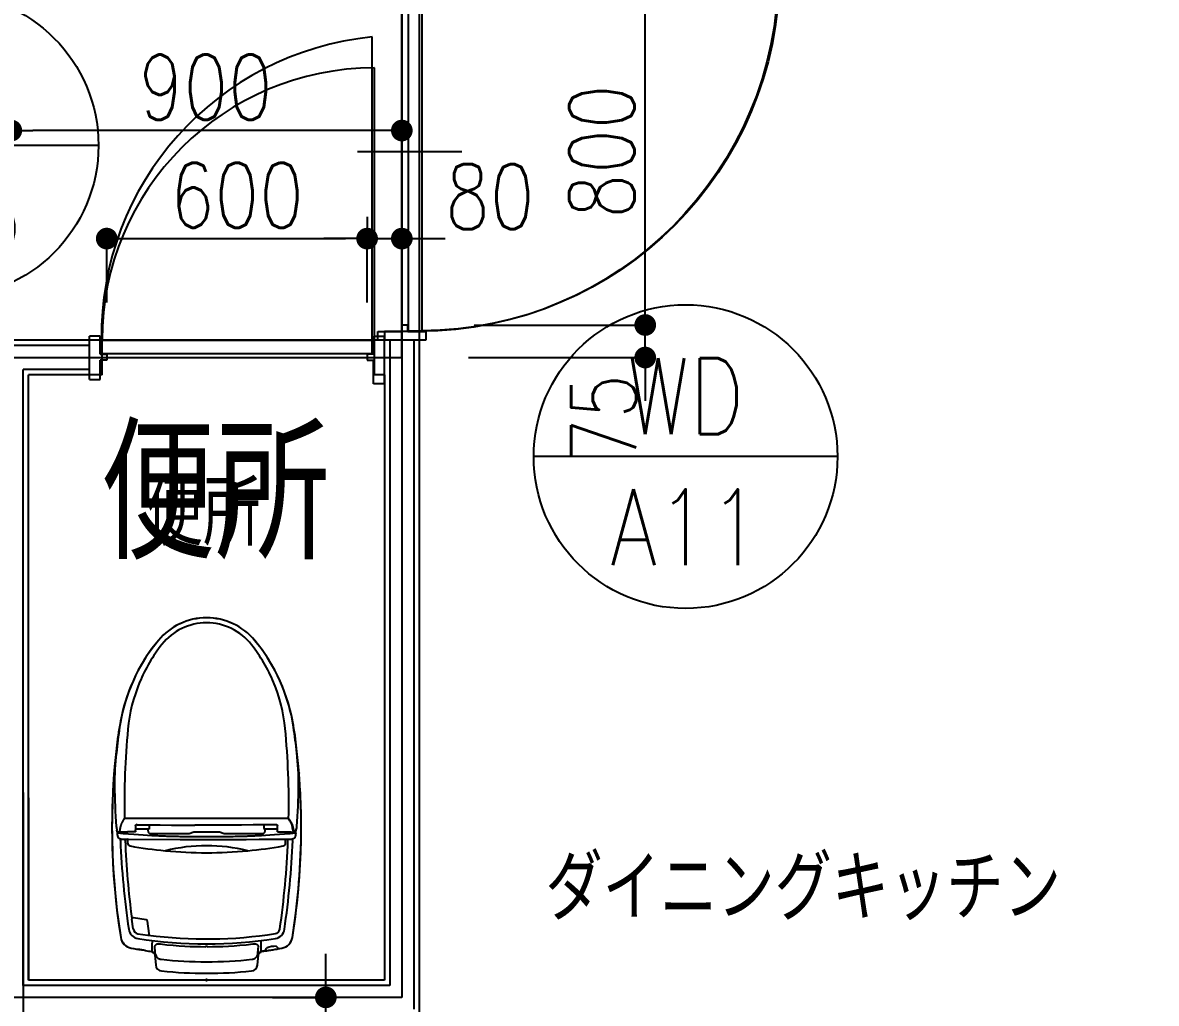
# Model space of a CAD drawing. Header units: millimetres. Extents: x 15495 to 166182, y -39946 to 18307.
# Drawn here: x 110866 to 113478, y -26325 to -24064 of the extents above; entities that cross this region are included whole.
import ezdxf
from ezdxf.enums import TextEntityAlignment as Align

# ---------------------------------------------------------------- set-up
doc = ezdxf.new("R2010")
doc.units = ezdxf.units.MM
doc.header["$LTSCALE"] = 1000
doc.linetypes.add('CENTER', pattern=[2, 1.25, -0.25, 0.25, -0.25])
doc.layers.get('0').update_dxf_attribs({"linetype": 'CONTINUOUS'})
for name, color, linetype in [('DT_ID', 13, 'CONTINUOUS'), ('E_TEXT', 3, 'CONTINUOUS'), ('F_FITT1-100', 5, 'CONTINUOUS'), ('F_FITT1-50', 5, 'CONTINUOUS'), ('TF-A_SANI_KYOUTSU', 60, 'CONTINUOUS'), ('TF-DT_ID-100', 13, 'CONTINUOUS'), ('TF-E_DIM-50', 3, 'CONTINUOUS'), ('TF-E_TEXT-100', 3, 'CONTINUOUS'), ('TF-E_TEXT-50', 3, 'CONTINUOUS'), ('TF-F_FINI1-100', 190, 'CONTINUOUS'), ('TF-F_FINI1-50', 190, 'CONTINUOUS'), ('TF-F_FITT1-100', 5, 'CONTINUOUS'), ('TF-F_FITT1-50', 5, 'CONTINUOUS'), ('TF-H-AREA-50', 1, 'CENTER'), ('TF-U_LGS-50', 120, 'CONTINUOUS'), ('TOILET_A_SANI-100', 60, 'CONTINUOUS'), ('TOILET_A_SANI-50', 60, 'CONTINUOUS'), ('TOILET_DT_ID', 13, 'CONTINUOUS')]:
    doc.layers.add(name, color=color, linetype=linetype)
doc.styles.add('DIM', font='romans.shx', dxfattribs={"width": 0.8, "bigfont": 'bigfont.shx'})
doc.styles.add('ROOM', font='romans.shx', dxfattribs={"width": 0.8, "bigfont": 'bigfont.shx'})
doc.styles.get("Standard").update_dxf_attribs({"font": 'txt.shx', "bigfont": 'bigfont.shx'})
doc.styles.add('TOILET_STANDARD', font='TXT', dxfattribs={"bigfont": 'BIGFONT'})
doc.dimstyles.new('DIM50_3_3', dxfattribs={"dimscale": 50, "dimtxt": 3, "dimasz": 1, "dimexe": 0, "dimexo": 1, "dimgap": 0.5, "dimtad": 1, "dimdec": 1, "dimdsep": 46, "dimlunit": 6, "dimtxsty": 'DIM', "dimblk1": 'DOT', "dimblk2": 'DOT', "dimsah": 1, "dimcen": 1, "dimclrd": 256, "dimclre": 256, "dimclrt": 256, "dimadec": 0, "dimazin": 0, "dimtfac": 1, "dimtdec": 1, "dimtix": 1, "dimtmove": 2, "dimatfit": 3, "dimldrblk": 'DOT', "dimfxl": 1, "dimtvp": 0.833333, "dimtolj": 1, "dimarcsym": 0})

# ---------------------------------------------------------------- blocks, each defined once
blk = doc.blocks.new('TOILET_TOILET-CES9911B')
at = {"layer": 'TOILET_A_SANI-100', "linetype": 'Continuous'}
for p, q in [((59.14838, 119.469193), (34.39962, 117.164106)), ((34.39962, -117.124864), (59.14838, -119.429952))]:
    blk.add_line(p, q, dxfattribs=at)
blk.add_circle((0, 0), 2, dxfattribs=at)
for centre, radius, start, end in [((352.182804, -1387.159899), 1605.17952, 82.989024, 99.101951), ((103.002481, 168.185621), 30, 99.101951, 169.470038), ((465.353856, -466.913098), 678, 77.66192, 82.989024), ((523.624314, -200.511439), 405.3, 50.199367, 77.66192), ((1007.704424, 0.019621), 950.19857, 169.470038, 172.384579), ((35.790692, 102.228748), 15, 95.32115, 174.080186), ((58.452844, 126.936872), 7.5, 275.32115, 352.384579), ((690.605874, -0.047049), 144.4, 0.026454, 50.186313), ((1021.513994, 0.019621), 1006.00814, 174.080186, 180), ((1021.513994, 0.019621), 1006.00814, 180, 185.919814), ((690.605874, 0.086291), 144.4, 309.813687, 359.973546), ((35.790692, -102.189506), 15, 185.919814, 264.67885), ((58.452844, -126.897631), 7.5, 7.615421, 84.67885), ((1007.704424, 0.019621), 950.19857, 187.615421, 190.529962), ((523.624314, 200.550681), 405.3, 282.33808, 309.800633), ((103.002481, -168.146379), 30, 190.529962, 260.898049), ((352.182804, 1387.199141), 1605.17952, 260.898049, 277.010976), ((465.353856, 466.95234), 678, 277.010976, 282.33808)]:
    blk.add_arc(centre, radius, start, end, dxfattribs=at)
at = {"layer": 'TOILET_A_SANI-100'}
blk.add_point((0, 0), dxfattribs=at)
at = {"layer": 'TOILET_A_SANI-50', "linetype": 'Continuous'}
for p, q in [((477.160955, 213.103913), (477.178625, 213.152693)), ((477.178625, 213.152693), (477.686405, 213.058113)), ((323.655065, 181.977123), (323.687205, 187.392503)), ((339.063445, 205.508743), (342.895705, 205.834793)), ((341.014615, 203.599703), (340.999995, 203.386743)), ((341.032795, 182.927443), (340.999995, 203.386743)), ((341.000395, 201.869823), (341.000395, 201.869313)), ((341.036065, 182.846713), (341.032795, 182.926693)), ((342.465845, 205.611493), (341.779045, 205.082623)), ((344.258345, 206.405753), (345.522455, 206.693473)), ((371.999995, -189.154897), (371.999995, 189.109143)), ((73.501838, 173.625607), (70.821569, 158.52937)), ((106.802565, 158.081033), (103.478855, 135.454093)), ((117.866675, 169.066803), (140.344795, 172.205623)), ((138.505875, 138.924833), (143.714855, 168.717773)), ((323.453485, 181.977123), (316.042065, 181.977123)), ((324.453475, 180.974793), (324.173695, 60.676513)), ((341.055875, 182.718733), (341.036065, 182.846713)), ((344.022255, 163.477123), (346.272835, 163.477123)), ((354.908545, 163.477123), (346.287175, 163.477123)), ((347.988845, 132.477123), (347.988845, 163.477123)), ((356.336565, 163.477123), (354.912205, 163.477123)), ((356.855175, 163.396613), (357.244765, 163.220513)), ((357.244765, 163.220513), (357.586595, 162.955353)), ((358.162345, 161.794143), (358.180785, 161.486383)), ((106.897795, 132.052153), (136.001495, 136.475573)), ((347.988845, 135.013963), (343.845905, 134.966953)), ((357.705655, 132.477123), (347.988845, 132.477123)), ((57.513325, 119.274953), (34.387375, 117.121013)), ((91.204995, 125.726843), (79.542875, 125.772413)), ((83.830005, 125.755663), (83.836605, 125.755833)), ((333.062475, 117.246333), (333.048995, 117.017883)), ((337.540815, 128.652973), (337.551485, 117.246333)), ((337.546355, 82.491153), (337.520605, 57.463093)), ((337.814785, 40.404313), (341.364555, 29.635913)), ((341.466055, 29.003453), (341.466055, -29.049207)), ((324.116925, -0.022877), (324.131245, -30.372047)), ((324.131245, -30.372047), (324.173695, -60.722267)), ((337.510285, -42.347437), (337.510285, -42.527557)), ((341.364555, -29.681667), (337.814785, -40.450067)), ((331.111155, -57.508847), (331.186935, -61.597697)), ((337.520605, -57.508847), (337.546355, -82.536907)), ((331.681795, -82.536907), (331.758145, -85.234627)), ((337.551445, -97.518197), (337.551445, -112.751327)), ((34.387375, -117.166767), (57.513325, -119.320707)), ((65.781995, -126.048727), (65.745095, -125.765767)), ((333.048995, -117.063637), (333.062475, -117.292087)), ((337.551485, -117.292087), (337.540815, -128.698727)), ((337.551445, -112.751327), (337.551485, -117.292087)), ((324.469385, -151.660047), (324.623685, -181.815767)), ((343.845905, -135.012707), (347.988845, -135.059717)), ((347.988845, -163.522877), (347.988845, -133.522877)), ((348.988845, -132.522877), (357.705655, -132.522877)), ((316.042065, -182.022877), (324.586675, -182.022877)), ((324.479415, -182.169487), (323.660765, -182.994737)), ((341.017045, -176.522877), (341.432565, -176.522877)), ((341.017045, -195.022877), (341.017045, -176.522877)), ((341.432565, -163.522877), (354.851195, -163.522877)), ((341.432565, -163.522877), (341.432565, -176.522877)), ((354.855265, -163.522877), (356.333255, -163.522877)), ((356.739575, -163.474447), (356.333385, -163.522857)), ((358.141355, -161.965907), (358.009105, -162.387127)), ((358.180785, -161.532147), (358.141355, -161.965907)), ((358.166415, -161.314457), (358.180785, -161.532147)), ((323.687205, -187.438257), (323.660765, -182.994737)), ((339.063445, -205.554497), (342.894255, -205.879727)), ((340.999995, -195.022877), (340.999995, -203.400367)), ((341.000395, -201.915807), (341.000395, -201.914897)), ((342.524235, -204.879597), (342.527815, -203.392247)), ((344.269655, -206.455237), (345.522455, -206.739227)), ((477.178625, -213.198447), (477.160955, -213.149667))]:
    blk.add_line(p, q, dxfattribs=at)
for points in [[(477.686405, 213.058113), (478.147005, 212.873033), (478.568455, 212.590903), (478.926645, 212.231383)], [(478.926645, 212.231383), (479.202175, 211.805003), (479.380615, 211.353653)], [(321.760785, 198.470893), (322.396795, 198.375843), (322.989165, 198.124483), (323.498635, 197.733473), (323.891445, 197.228713), (324.141575, 196.643673), (324.232445, 196.017093)], [(321.771675, 187.604193), (322.269525, 187.585663), (322.719365, 187.558513), (323.101115, 187.523963), (323.397765, 187.483543), (323.596075, 187.439063), (323.687205, 187.392503)], [(323.687205, 187.392503), (323.699815, 188.590643), (323.722985, 189.748723), (323.756945, 190.876753), (323.801065, 191.944673), (323.855245, 192.932493), (323.918135, 193.819933), (323.988875, 194.583333), (324.065815, 195.212863), (324.146765, 195.688563), (324.232445, 196.017093)], [(324.232445, 196.017093), (324.594155, 197.039463), (324.956915, 198.040083), (325.320735, 199.019083), (325.685595, 199.976043), (326.051495, 200.910493), (326.418435, 201.822593)], [(326.418795, 201.822583), (326.709845, 202.270323), (327.237565, 202.708593), (327.996665, 203.133643), (328.980675, 203.542933), (330.183575, 203.933963), (331.593985, 204.303323), (333.199055, 204.647793), (334.987615, 204.965083), (336.947705, 205.252943), (339.063655, 205.508763)], [(339.063445, 205.508743), (338.006505, 192.309523), (337.041035, 179.777723), (336.168365, 167.932463), (335.384525, 156.716353), (334.688265, 146.099343), (334.072785, 136.018493), (333.529945, 126.391703), (333.062475, 117.246333)], [(341.000395, 201.869313), (341.125395, 201.467573), (341.499165, 201.059573), (342.118645, 200.649203), (342.976635, 200.240563), (344.064045, 199.837573), (345.365915, 199.444923), (346.863985, 199.067333), (348.541775, 198.708003), (350.380535, 198.370213), (352.360005, 198.057613)], [(341.779045, 205.082623), (341.270855, 204.415763), (341.014615, 203.599703)], [(344.258345, 206.405753), (343.280225, 206.034543), (342.465845, 205.611493)], [(352.359755, 198.057643), (352.829045, 197.982533), (353.324455, 197.890083), (353.845845, 197.779243), (354.393885, 197.648843), (354.968975, 197.497803), (355.571355, 197.325093), (356.201215, 197.129763), (356.858675, 196.910933), (357.543325, 196.667923), (358.256675, 196.399463), (358.999145, 196.104573), (359.773205, 195.781463), (360.580705, 195.428433), (361.423455, 195.043733), (362.303265, 194.625493), (363.221205, 194.172143), (364.178275, 193.682113), (365.175275, 193.153893)], [(365.175275, 193.153893), (366.212525, 192.586263), (367.291165, 191.977493), (368.411385, 191.326413), (369.573305, 190.631823), (370.778225, 189.892113), (372.022515, 189.109583)], [(71.196485, 157.466943), (71.208965, 157.367063), (71.204635, 157.168623), (71.182985, 156.880133), (71.145485, 156.511023), (71.092765, 156.072673), (71.026785, 155.577883), (70.949995, 155.040173), (70.861575, 154.478353)], [(341.432565, 169.477123), (341.432565, 182.124313), (341.228085, 182.354383), (341.150765, 182.470013), (341.093825, 182.592313), (341.055875, 182.718733)], [(344.022255, 163.477123), (343.574115, 163.494753), (343.130415, 163.552673), (342.691905, 163.650103), (342.256355, 163.811653), (341.821555, 164.082613), (341.475315, 164.383173), (341.475315, 169.477123)], [(356.336565, 163.477103), (356.437885, 163.473933), (356.855175, 163.396613)], [(358.074025, 160.069723), (357.719125, 133.703223), (357.428055, 107.207573), (357.200595, 80.580083), (357.037405, 53.828883), (356.939155, 26.962133)], [(357.586595, 162.955353), (357.861155, 162.617583), (358.056165, 162.224163), (358.162345, 161.794143)], [(358.074025, 160.069723), (358.083485, 160.331723), (358.097805, 160.581943), (358.117775, 160.819593), (358.141085, 161.046983), (358.165895, 161.270083)], [(358.180785, 161.486383), (358.174445, 161.350033), (358.166415, 161.268673)], [(67.878345, 140.977123), (67.367495, 137.481503), (66.869495, 133.984143), (66.384345, 130.485063), (65.912025, 126.984213), (65.746135, 125.719613)], [(68.862555, 142.487303), (68.674765, 142.236023), (68.496475, 141.984563), (68.327675, 141.732943), (68.168375, 141.481153), (68.018605, 141.229213), (67.878345, 140.977123)], [(69.461135, 145.475893), (69.372985, 144.920073), (69.285415, 144.384283), (69.196965, 143.886923), (69.112035, 143.444803), (69.033775, 143.072733), (68.964445, 142.783283), (68.907795, 142.586043), (68.862555, 142.487303)], [(70.861575, 154.478353), (70.503595, 152.228813), (70.150855, 149.978553), (69.803375, 147.727573), (69.461135, 145.475893)], [(343.845905, 134.966953), (342.877495, 134.875253), (341.981265, 134.671993), (341.155165, 134.350003), (340.405325, 133.930813), (339.736485, 133.430563), (339.150805, 132.858203), (338.650345, 132.222243), (338.240125, 131.540073), (337.927375, 130.826793), (337.707605, 130.097703), (337.578495, 129.375633), (337.540815, 128.652973)], [(60.699935, 118.126523), (58.784785, 117.799333), (56.907625, 117.196183), (55.133075, 116.330113), (53.490695, 115.216993), (52.008115, 113.877533), (50.715215, 112.337243), (49.636325, 110.625223), (48.790055, 108.773383), (48.188665, 106.814913), (47.859255, 104.795423)], [(64.023255, 124.677923), (63.885845, 124.247373), (63.712555, 123.801773), (63.500015, 123.345983), (63.242585, 122.880623), (62.932895, 122.406443), (62.570025, 121.934953), (62.151005, 121.473493), (61.682205, 121.037353), (61.169365, 120.636733), (60.627415, 120.284233), (60.074365, 119.988063), (59.521995, 119.748213), (58.988735, 119.564463), (58.474395, 119.428333), (57.981245, 119.333643), (57.513325, 119.274953)], [(60.699935, 118.126513), (64.375855, 118.396983), (68.166705, 118.679123), (72.062815, 118.972263), (76.054875, 119.275743)], [(65.408115, 125.763953), (65.178725, 125.737503), (64.953455, 125.674993), (64.737385, 125.576593), (64.538455, 125.444563), (64.363145, 125.282413), (64.216575, 125.096073), (64.103015, 124.892933), (64.023265, 124.677913)], [(79.542875, 125.772413), (75.623815, 125.783753), (72.125705, 125.789433), (69.174795, 125.788783), (66.896445, 125.780903), (65.408085, 125.764833)], [(76.054865, 119.275843), (77.146355, 119.256333), (78.160185, 119.097863), (79.090675, 118.804193), (79.936605, 118.380003), (80.695425, 117.829403), (81.363825, 117.159803), (81.938115, 116.381023), (82.418265, 115.502973), (82.803315, 114.540603), (83.095895, 113.504903), (83.298415, 112.414563), (83.415875, 111.274003), (83.452535, 110.092823), (83.410735, 108.871113), (83.290515, 107.599353), (83.094095, 106.307113)], [(83.094075, 106.307123), (81.444165, 91.338003), (80.099645, 76.982863), (79.031045, 63.266223), (78.205035, 50.141053), (77.593625, 37.578053), (77.171785, 25.541423), (76.917035, 13.977153), (76.811425, 2.906613)], [(332.821445, 112.705573), (332.706945, 110.050053), (332.594765, 107.441673), (332.484195, 104.880853), (332.377315, 102.366293), (332.276205, 99.896673), (332.180185, 97.472443)], [(333.048995, 117.017883), (333.007795, 116.296583), (332.967985, 115.578103), (332.929685, 114.864183), (332.892645, 114.149713), (332.856555, 113.429593), (332.821445, 112.705573)], [(337.551485, 117.246333), (337.551305, 94.973073), (337.550875, 92.474563), (337.550175, 89.977163), (337.549185, 87.480803), (337.547905, 84.985383), (337.546355, 82.491153)], [(331.681795, 82.491153), (331.564835, 78.112783), (331.456925, 73.830503), (331.358155, 69.645693), (331.268255, 65.554233), (331.186935, 61.551973), (331.114305, 57.640303)], [(332.180185, 97.472443), (332.086085, 95.040453), (331.996995, 92.596023), (331.912765, 90.139473), (331.833195, 87.670523), (331.758145, 85.188873), (331.681795, 82.491153)], [(324.173695, 60.676513), (324.131245, 30.326283), (324.116925, -0.022877)], [(331.114305, 57.640303), (331.065955, 54.968263), (331.021845, 52.472473), (330.978855, 49.976003), (330.936925, 47.478733), (330.896025, 44.980583), (330.856175, 42.481803)], [(337.520605, 57.463093), (337.517455, 54.968883), (337.514875, 52.473463), (337.512865, 49.977103), (337.511435, 47.479703), (337.510565, 44.981183), (337.510285, 42.301683)], [(330.856175, 42.481803), (330.710545, 31.989953), (330.606505, 21.408553), (330.544025, 10.715223), (330.523165, -0.022877), (330.544025, -10.760977), (330.606505, -21.454307), (330.710545, -32.035707), (330.856175, -42.527557)], [(337.510285, 42.301683), (337.526035, 41.841083), (337.582035, 41.371313), (337.678285, 40.892393), (337.814785, 40.404313)], [(341.364555, 29.635913), (341.395525, 29.532673), (341.420865, 29.428503), (341.440595, 29.323323), (341.454705, 29.217333), (341.463195, 29.110733), (341.466055, 29.003453)], [(358.074025, -160.115477), (357.719125, -133.748977), (357.428055, -107.253327), (357.200595, -80.625837), (357.037405, -53.874637), (356.889105, -13.321237), (356.939155, 26.962133)], [(76.811425, 2.906613), (76.993635, 2.673023), (77.159665, 2.428763), (77.308495, 2.175623), (77.441975, 1.910553), (77.560275, 1.631123), (77.662705, 1.335143)], [(77.662705, 1.335143), (77.747975, 1.018753), (77.812395, 0.684983)], [(77.812395, 0.684983), (77.853075, 0.336973), (77.866975, -0.022747)], [(77.823835, -0.652647), (77.768475, -0.971767), (77.690285, -1.287887), (77.590095, -1.597257), (77.469145, -1.896537), (77.329205, -2.182967), (77.171835, -2.455187), (76.998925, -2.711467), (76.811425, -2.952367)], [(76.811425, -2.952367), (76.917035, -14.022927), (77.171785, -25.587207), (77.593635, -37.623837), (78.205035, -50.186847), (79.031045, -63.312017), (80.099655, -77.028657), (81.444165, -91.383777), (83.094075, -106.352867)], [(77.866955, -0.022747), (77.856355, -0.335577), (77.823835, -0.652647)], [(330.856175, -42.527557), (330.896025, -45.026287), (330.936925, -47.524407), (330.978845, -50.021657), (331.021845, -52.518137), (331.065955, -55.013957), (331.111155, -57.508847)], [(337.814785, -40.450067), (337.678215, -40.938667), (337.581945, -41.417757), (337.525965, -41.887347), (337.510285, -42.347437)], [(337.510285, -42.527557), (337.510565, -45.026897), (337.511435, -47.525397), (337.512865, -50.022787), (337.514875, -52.519157), (337.517455, -55.014597), (337.520605, -57.508847)], [(341.466055, -29.049207), (341.463095, -29.157647), (341.454515, -29.264947), (341.440265, -29.371147), (341.420475, -29.476087), (341.395255, -29.579567), (341.364555, -29.681667)], [(324.173695, -60.722267), (324.244325, -91.093417), (324.342955, -121.425887), (324.469385, -151.660047)], [(331.186935, -61.597697), (331.268255, -65.599927), (331.358155, -69.691367), (331.456925, -73.876167), (331.564835, -78.158477), (331.681795, -82.536907)], [(331.758145, -85.234627), (331.833195, -87.716277), (331.912765, -90.185227), (331.996995, -92.641777), (332.086085, -95.086207), (332.180185, -97.518197)], [(332.180185, -97.518197), (332.276875, -99.958377), (332.378395, -102.437827), (332.485455, -104.956357), (332.595935, -107.514537), (332.707695, -110.112917), (332.821445, -112.751327)], [(337.546355, -82.536907), (337.547905, -85.031137), (337.549185, -87.526557), (337.550175, -90.022917), (337.550875, -92.520317), (337.551305, -95.018827), (337.551445, -97.518197)], [(47.859255, -104.841177), (48.188665, -106.860667), (48.790055, -108.819137), (49.636325, -110.670977), (50.715215, -112.382997), (52.008115, -113.923287), (53.490695, -115.262747), (55.133075, -116.375867), (56.907625, -117.241937), (58.784785, -117.845087), (60.699935, -118.172277)], [(57.513325, -119.320707), (57.970805, -119.377757), (58.450665, -119.468747), (58.948935, -119.598277), (59.464675, -119.772037), (59.997745, -119.997357), (60.535485, -120.276567), (61.070035, -120.612807), (61.584735, -121.001327), (62.067875, -121.436337), (62.505885, -121.904907), (62.888115, -122.389667), (63.214685, -122.880297), (63.483815, -123.360027), (63.704505, -123.828707), (63.882975, -124.284997), (64.023255, -124.723677)], [(60.699935, -118.172267), (64.375905, -118.442737), (68.166765, -118.724887), (72.062865, -119.018027), (76.054875, -119.321497)], [(64.023265, -124.723667), (64.103015, -124.938687), (64.216575, -125.141827), (64.363145, -125.328167), (64.538455, -125.490317), (64.737385, -125.622347), (64.953455, -125.720747), (65.178725, -125.783257), (65.408115, -125.809707)], [(65.408085, -125.810587), (66.888545, -125.826617), (69.163425, -125.834517), (72.134505, -125.835177), (75.660765, -125.829417), (79.577815, -125.818047), (91.204985, -125.772567)], [(66.596035, -132.069257), (66.184265, -129.059657), (65.781995, -126.048727)], [(83.094075, -106.352867), (83.290175, -107.642587), (83.410455, -108.912317), (83.452485, -110.132317), (83.416315, -111.312867), (83.299265, -112.454097), (83.096955, -113.545887), (82.804375, -114.583187), (82.419055, -115.547017), (81.938615, -116.426047), (81.363935, -117.205437), (80.694985, -117.875577), (79.935765, -118.426287), (79.090055, -118.850217), (78.160015, -119.143677), (77.146315, -119.302077), (76.054865, -119.321607)], [(332.821445, -112.751327), (332.856555, -113.475347), (332.892645, -114.195467), (332.929685, -114.909937), (332.967985, -115.623857), (333.007795, -116.342337), (333.048995, -117.063637)], [(333.062475, -117.292087), (333.529945, -126.437397), (334.072775, -136.064137), (334.688255, -146.144907), (335.384505, -156.761867), (336.168345, -167.978017), (337.041025, -179.823347), (338.006495, -192.355217), (339.063445, -205.554497)], [(337.540815, -128.698727), (337.578355, -129.425357), (337.709885, -130.153467), (337.935245, -130.892237), (338.254855, -131.614137), (338.668915, -132.297087), (339.177865, -132.933907), (339.786345, -133.516677), (340.481815, -134.025527), (341.263685, -134.441767), (342.100715, -134.753897), (342.957515, -134.941997), (343.845905, -135.012707)], [(348.988845, -132.522877), (348.734605, -132.555787), (348.485365, -132.658867), (348.267765, -132.830027), (348.102175, -133.060477), (348.006255, -133.337147), (347.988855, -133.522877)], [(324.479385, -182.169467), (324.522145, -182.120247), (324.558115, -182.065817), (324.586675, -182.007107), (324.607335, -181.945127), (324.619725, -181.880937), (324.623645, -181.815627)], [(358.009105, -162.387127), (357.790265, -162.766427), (357.495505, -163.084687), (357.138275, -163.325767), (356.739575, -163.474447)], [(358.097805, -160.627687), (358.083485, -160.377477), (358.074025, -160.115477)], [(358.165895, -161.315867), (358.141085, -161.092737), (358.117775, -160.865347), (358.097805, -160.627687)], [(321.760785, -198.516377), (322.396755, -198.421337), (322.989095, -198.170017), (323.498545, -197.779057), (323.891365, -197.274357), (324.141525, -196.689377), (324.232445, -196.062847)], [(321.771865, -187.650017), (322.269755, -187.631477), (322.719605, -187.604327), (323.101345, -187.569757), (323.397955, -187.529327), (323.596185, -187.484827), (323.687205, -187.438257)], [(324.232445, -196.062847), (324.146765, -195.734317), (324.065815, -195.258617), (323.988875, -194.629087), (323.918135, -193.865687), (323.855245, -192.978247), (323.801065, -191.990427), (323.756945, -190.922507), (323.722985, -189.794477), (323.699815, -188.636397), (323.687205, -187.438257)], [(326.418435, -201.868347), (326.051495, -200.956247), (325.685595, -200.021797), (325.320735, -199.064837), (324.956915, -198.085837), (324.594155, -197.085217), (324.232445, -196.062847)], [(339.063655, -205.554517), (336.947705, -205.298697), (334.987615, -205.010837), (333.199055, -204.693547), (331.593985, -204.349077), (330.183575, -203.979717), (328.980685, -203.588687), (327.996665, -203.179397), (327.237565, -202.754347), (326.709845, -202.316077), (326.418795, -201.868337)], [(341.000395, -201.915067), (341.125395, -201.513327), (341.499165, -201.105327), (342.118645, -200.694957), (342.976635, -200.286317), (344.064045, -199.883327)], [(341.001535, -203.455007), (341.014835, -203.647307), (341.272445, -204.464497), (341.782505, -205.131747), (342.471475, -205.660737)], [(342.471475, -205.660737), (343.288545, -206.083957), (344.269655, -206.455237)], [(342.527805, -203.392237), (342.646365, -202.975457), (342.998335, -202.552947), (343.580815, -202.128267), (344.387115, -201.705817), (345.408775, -201.289677), (346.631725, -200.884667), (348.038825, -200.495637), (349.614565, -200.125887), (351.341295, -199.778907), (353.200015, -199.457987)], [(344.064045, -199.883327), (345.365915, -199.490677), (346.863985, -199.113087), (348.541775, -198.753757), (350.380535, -198.415967), (352.360005, -198.103367)], [(352.359755, -198.103397), (352.829045, -198.028287), (353.324455, -197.935837), (353.845845, -197.824997), (354.393885, -197.694597), (354.968975, -197.543557), (355.571355, -197.370847), (356.201215, -197.175517), (356.858675, -196.956687), (357.543325, -196.713677), (358.256675, -196.445217), (358.999145, -196.150327), (359.773205, -195.827217), (360.580705, -195.474187), (361.423455, -195.089487), (362.303265, -194.671247), (363.221205, -194.217897), (364.178275, -193.727867), (365.175275, -193.199647)], [(353.200015, -199.458007), (353.655565, -199.369257), (354.136075, -199.260607), (354.641375, -199.130887), (355.172035, -198.978757), (355.728395, -198.802977), (356.310635, -198.602387), (356.918875, -198.375917), (357.553195, -198.122547), (358.213095, -197.841537), (358.899985, -197.531427), (359.614205, -197.191097), (360.358055, -196.818497), (361.133195, -196.411707), (361.941275, -195.968717), (362.783925, -195.487377), (363.662025, -194.965937), (364.576385, -194.402597), (365.527625, -193.795637)], [(365.175275, -193.199647), (366.212525, -192.632017), (367.291165, -192.023247), (368.411385, -191.372167), (369.573305, -190.677577), (370.778225, -189.937867), (372.022515, -189.155337)], [(365.527625, -193.795637), (366.515845, -193.143677), (367.541945, -192.444757), (368.605865, -191.697557), (369.707445, -190.900717), (370.847535, -190.052417), (372.022515, -189.155337)], [(478.926645, -212.277137), (478.568455, -212.636657), (478.147005, -212.918787), (477.686405, -213.103867), (477.178625, -213.198447)], [(479.380615, -211.399407), (479.202175, -211.850757), (478.926645, -212.277137)]]:
    blk.add_lwpolyline(points, dxfattribs=at)
blk.add_circle((0, 0), 2, dxfattribs=at)
for centre, radius, start, end in [((352.176945, -1387.202397), 1605.17952, 90, 99.101952), ((352.176945, -1387.202397), 1605.17952, 85.534262, 90), ((461.366775, -1181.858787), 1394, 90.549406, 94.4297), ((448.249995, -465.922827), 678, 83.619182, 90.021127), ((102.996625, 168.143123), 30, 99.101952, 169.470038), ((392.856765, -1669.969867), 1869.7925, 92.179109, 98.4875), ((396.864845, -1743.674547), 1932.74117, 92.226685, 97.590982), ((357.254745, 158.641893), 49.46313, 94.121209, 103.720909), ((406.681745, -1616.108987), 1805.55126, 84.548811, 91.100628), ((351.751815, -1391.220317), 1608.30483, 81.738862, 83.866195), ((523.618455, -200.553937), 405.3, 50.199367, 81.597831), ((77.865205, 160.417583), 7.29234, 195.006595, 203.867427), ((1089.920795, -0.022937), 1006.60134, 170.935857, 189.064363), ((120.577115, 154.618623), 25, 98.4875, 170.935857), ((119.664545, 156.191723), 13, 97.949332, 171.643497), ((140.759685, 169.234453), 3, 350.082683, 97.949332), ((1293.499995, -0.022877), 1000, 169.849544, 174.557291), ((316.042065, 174.977123), 7, 90, 169.849544), ((323.453485, 180.977123), 1, 359.866743, 90), ((543.334595, -189.487177), 372.4, 67.424359, 84.627123), ((1104.059835, -0.048327), 1009.45883, 172.358522, 189.048071), ((106.447005, 135.018093), 3, 171.643497, 278.642148), ((135.550705, 139.441513), 3, 278.642148, 350.082683), ((543.823075, -187.524157), 370.36521, 51.622556, 67.377558), ((35.784835, 102.186253), 15, 95.345644, 174.080186), ((983.336315, -0.022977), 941.33107, 173.606757, 186.393203), ((690.600015, -0.089547), 144.4, 0.026454, 50.186313), ((1021.508135, -0.022877), 1006.00814, 174.080186, 180), ((1291.861295, 0.055013), 998.3613, 174.552821, 185.453561), ((-85.961515, -0.022877), 395.51174, 346.124268, 13.875732), ((691.439965, -0.494757), 132.1, 0.204669, 51.452226), ((1021.508135, -0.022877), 1006.00814, 180, 185.919814), ((691.439965, 0.449003), 132.1, 308.017148, 359.795331), ((690.600015, 0.043793), 144.4, 309.813687, 359.973546), ((35.784835, -102.232007), 15, 185.919814, 264.654356), ((1293.499995, -0.022877), 1000, 185.442709, 190.150456), ((543.823075, 187.478403), 370.4, 292.623568, 308.188182), ((523.618455, 200.508183), 405.3, 278.402169, 309.800633), ((80.953298, -123.406755), 16.768119, 211.104816, 243.224952), ((1007.698565, -0.022877), 950.19857, 188.003557, 190.529962), ((72.498471, -140.162595), 2, 19.67575, 63.224952), ((20.006099, -158.932524), 57.747281, 358.808382, 19.67575), ((543.334595, 189.441423), 372.4, 275.5702, 292.57676), ((80.361394, -169.523604), 8.228235, 142.273653, 165.931305), ((102.996623, -168.188877), 30, 190.529962, 260.898049), ((88.82572, -176.250325), 19.039569, 127.536979, 141.848721), ((76.421177, -160.105995), 1.32, 307.536979, 358.808382), ((120.577715, -154.668227), 25, 189.064363, 261.516265), ((119.012635, -156.911777), 12, 189.048071, 261.681416), ((392.956635, 1671.407513), 1871.27811, 261.516265, 267.819561), ((396.631155, 1741.782383), 1930.88289, 261.681416, 267.778579), ((316.042065, -175.022877), 7, 190.150456, 270), ((406.681745, 1616.063233), 1805.55126, 268.899372, 275.491888), ((352.176945, 1387.156643), 1605.17952, 260.898049, 270), ((344.470225, -204.161527), 2.07425, 200.254085, 245.978015), ((355.759355, -170.689867), 37.38977, 251.063829, 266.842657), ((461.366775, 1181.813033), 1394, 265.5703, 269.450594), ((448.249995, 465.877073), 678, 269.978873, 276.380818), ((351.751815, 1391.174563), 1608.30483, 276.133805, 278.261138), ((352.176945, 1387.156643), 1605.17952, 270, 274.465738)]:
    blk.add_arc(centre, radius, start, end, dxfattribs=at)
at = {"layer": 'TOILET_A_SANI-50'}
blk.add_point((0, 0), dxfattribs=at)
at = {"layer": 'TOILET_DT_ID', "style": 'TOILET_STANDARD', "flags": 1}
for tag, p in [('TL品名', (1634.856821, -75.950761)), ('TL品番', (1634.856821, -575.950761)), ('TLメーカー', (1634.854554, -1058.346342)), ('TL取付場所', (1634.854554, -1599.262623)), ('TL便器巾（W）', (1634.854554, -2099.262623)), ('TL便器長さ（L）', (1634.854554, -2599.262623)), ('TL色名', (1634.854554, -3166.846819)), ('TL色番', (1634.854554, -3671.098013)), ('TL価格', (1634.854554, -4141.802391)), ('TL特記事項', (1634.854554, -4646.053585))]:
    blk.add_attdef(tag, p, '', height=250, dxfattribs=at)
blk = doc.blocks.new('TOILET')
at = {"layer": 'TOILET_DT_ID', "linetype": 'Continuous'}
blk.add_blockref('TOILET_TOILET-CES9911B', (0, 0), dxfattribs=at)
blk = doc.blocks.new('TATEGU-KIGOU')
at = {"color": 2}
blk.add_line((350, 0), (-350, 0), dxfattribs=at)
blk.add_circle((0, 0), 350, dxfattribs=at)
at = {"color": 2, "style": 'ROOM', "width": 0.8}
for tag, p in [('建具種別', (0, 51.6)), ('建具番号', (0, -250.1))]:
    blk.add_attdef(tag, text='', height=175, dxfattribs=at).set_placement(p, align=Align.CENTER)
at = {"flags": 1}
for tag, p in [('内法寸法（W）', (-414, -713.8)), ('内法寸法（H）', (-414, -1063.8)), ('階', (-373.6, -1414.3)), ('部屋名', (-373.6, -1786.8)), ('メーカー名', (-373.6, -2148.9)), ('値段', (-373.6, -2498.9)), ('重量', (-373.6, -2848.9)), ('建具形状', (-373.6, -3199)), ('開閉方式', (-373.6, -3549)), ('取付場所', (-373.6, -3899)), ('見込', (-373.6, -4296.3)), ('扉厚', (-373.6, -4646.3)), ('仕上', (-373.6, -4996.3)), ('ガラス', (-373.6, -5346.3)), ('建具金物', (-373.6, -5696.3)), ('枠形状', (-373.6, -6046.3)), ('沓摺形状', (-373.6, -6396.3)), ('特記事項', (-373.6, -6746.3)), ('防火性能', (-373.6, -7096.3))]:
    blk.add_attdef(tag, p, '', height=175, dxfattribs=at)
blk = doc.blocks.new('WD-A15_100')
at = {"layer": 'F_FITT1-100'}
for p, q in [((0, 0), (0, 627.69225)), ((-627.69225, 0), (0, 0))]:
    blk.add_line(p, q, dxfattribs=at)
blk.add_arc((0, 0), 627.69225, 90, 180, dxfattribs=at)
blk = doc.blocks.new('ROOM')
at = {"layer": 'DT_ID', "flags": 1}
for tag, p in [('室番号', (0, 500)), ('面積', (0, -500)), ('内装制限', (0, -1000)), ('仕上レベル', (0, -1500)), ('スラブレベル', (0, -2000)), ('天井高', (0, -2500)), ('床下地', (0, -3000)), ('床仕上', (0, -3500)), ('巾木高さ', (0, -4000)), ('巾木仕上', (0, -4500)), ('壁下地', (0, -5000)), ('壁仕上', (0, -5500)), ('天井下地', (0, -6000)), ('天井仕上', (0, -6500)), ('見切縁', (0, -7000)), ('備考', (0, -7500))]:
    blk.add_attdef(tag, p, '', height=300, dxfattribs=at)
at = {"layer": 'E_TEXT', "style": 'ROOM', "width": 0.8}
blk.add_attdef('室名', (0, 0), '', height=300, dxfattribs=at)
blk = doc.blocks.new('WD-A11_100')
at = {"layer": 'F_FITT1-100'}
for q in [(-867.2, 415), (-40.2, -412.4)]:
    blk.add_line((-40, 415), q, dxfattribs=at)
blk.add_arc((-39.8, 415), 827.4, 180, 269.9719, dxfattribs=at)
blk = doc.blocks.new('TF-BLOCK_100')
at = {"layer": 'TF-F_FINI1-100'}
for p, q in [((20410.19, 9485.71), (20490.19, 9485.7)), ((20410.19, 9485.71), (20410.19, 9465)), ((20490.19, 9485.7), (20490, 7910)), ((19759.23, 9465), (19035, 9465)), ((19759.23, 9385), (19759.23, 9465)), ((20410.19, 9465), (20386.92, 9465)), ((20386.92, 9385), (20386.92, 9465)), ((19590, 7990), (19590, 9385)), ((19759.23, 9385), (19590, 9385)), ((20410, 9385), (20386.92, 9385)), ((20410, 9385), (20410, 7990)), ((19590, 8410), (19590, 7990)), ((20410, 7990), (19590, 7990))]:
    blk.add_line(p, q, dxfattribs=at)
at = {"layer": 'TF-A_SANI_KYOUTSU', "rotation": 90}
blk.add_blockref('TOILET', (20000, 7990), dxfattribs=at)
at = {"layer": 'TF-DT_ID-100'}
for p, values in [((19400.94, 9914.06), {'建具種別': 'WD', '建具番号': 'A15'}), ((21103.94, 9196.6), {'建具種別': 'WD', '建具番号': 'A11'})]:
    blk.add_blockref('TATEGU-KIGOU', p, dxfattribs=at).add_auto_attribs(values)
at = {"layer": 'TF-E_TEXT-100'}
ref = blk.add_blockref('ROOM', (19755.65, 8960.01), dxfattribs=at)
ref.add_attrib('室名', '便所', (19755.65, 8960.01), dxfattribs={"height": 300, "style": 'ROOM', "width": 0.8})
at = {"layer": 'TF-F_FITT1-100', "yscale": -1, "rotation": 180}
blk.add_blockref('WD-A11_100', (20450, 9898.08), dxfattribs=at)
at = {"layer": 'TF-F_FITT1-100'}
blk.add_blockref('WD-A15_100', (20386.92, 9465), dxfattribs=at)
blk = doc.blocks.new('DOT')
at = {"color": 0, "linetype": 'ByBlock'}
blk.add_line((-0.5, 0), (-1, 0), dxfattribs=at)
at = {"color": 0, "linetype": 'ByBlock', "const_width": 0.5}
blk.add_lwpolyline([(-0.25, 0, 1), (0.25, 0, 1)], format="xyb", close=True, dxfattribs=at)
blk = doc.blocks.new('*D650')
at = {"layer": 'TF-E_DIM-50', "lineweight": -2}
for p, q in [((111564.5, -26261.4), (111564.5, -26211.4)), ((111441.6, -26311.4), (111564.5, -26311.4)), ((111564.5, -26561.4), (111564.5, -26311.4)), ((111344, -26561.4), (111564.5, -26561.4)), ((111564.5, -26611.4), (111564.5, -26661.4))]:
    blk.add_line(p, q, dxfattribs=at)
at = {"layer": 'TF-E_DIM-50', "lineweight": -2, "xscale": 50, "yscale": 50, "zscale": 50}
for p, rotation in [((111564.5, -26311.4), 270), ((111564.5, -26561.4), 90)]:
    blk.add_blockref('DOT', p, dxfattribs=dict(at, rotation=rotation))
at = {"layer": 'TF-E_DIM-50', "insert": (111464.9, -26511.4), "char_height": 150, "attachment_point": 5, "rotation": 90, "style": 'DIM'}
blk.add_mtext('\\A1;250', dxfattribs=at)
blk = doc.blocks.new('_DOT')
at = {"color": 0, "linetype": 'ByBlock'}
blk.add_line((-0.5, 0), (-1, 0), dxfattribs=at)
at = {"color": 0, "linetype": 'ByBlock', "const_width": 0.5}
blk.add_lwpolyline([(-0.25, 0, 1), (0.25, 0, 1)], format="xyb", close=True, dxfattribs=at)
blk = doc.blocks.new('WD-A11_50')
at = {"layer": 'F_FITT1-50'}
for p, q in [((70.3, -40), (-39.7, -40)), ((-39.7, -60), (-39.7, -40)), ((70.3, -40), (70.3, -60)), ((-30.5, -61.8), (-854.5, -61.8)), ((1.8, -60), (-39.7, -60)), ((0, -61.8), (-30.5, -61.8)), ((-30.5, -61.8), (-30.5, -888.1)), ((0, -886.7), (0, -60.4)), ((1.8, -60), (1.8, -75)), ((1.8, -75), (15.7, -75)), ((15.7, -75), (15.7, -60)), ((70.3, -60), (15.7, -60)), ((117.2, -475), (-122.8, -475)), ((0, -888.1), (-30.5, -888.1)), ((1.8, -875), (15.7, -875)), ((1.8, -890), (1.8, -875)), ((15.7, -875), (15.7, -890)), ((-39.7, -890), (-39.7, -910)), ((1.8, -890), (-39.7, -890)), ((70.3, -890), (15.7, -890)), ((70.3, -910), (70.3, -890))]:
    blk.add_line(p, q, dxfattribs=at)
blk.add_arc((-28.5, -62.2), 826, 179.9767, 269.8636, dxfattribs=at)
blk = doc.blocks.new('*D554')
at = {"layer": 'TF-E_DIM-50', "lineweight": -2}
for p, q in [((111739.6, -24272.8), (111739.6, -24313.1)), ((110839.6, -24885.8), (110839.6, -24313.1)), ((111689.6, -24313.1), (110889.6, -24313.1))]:
    blk.add_line(p, q, dxfattribs=at)
at = {"layer": 'TF-E_DIM-50', "lineweight": -2, "xscale": 50, "yscale": 50, "zscale": 50, "rotation": 180}
blk.add_blockref('DOT', (110839.6, -24313.1), dxfattribs=at)
at = {"layer": 'TF-E_DIM-50', "lineweight": -2, "xscale": 50, "yscale": 50, "zscale": 50}
blk.add_blockref('DOT', (111739.6, -24313.1), dxfattribs=at)
at = {"layer": 'TF-E_DIM-50', "insert": (111287.7, -24213.1), "char_height": 150, "attachment_point": 5, "style": 'DIM'}
blk.add_mtext('\\A1;900', dxfattribs=at)
blk = doc.blocks.new('*D553')
at = {"layer": 'TF-E_DIM-50', "lineweight": -2}
for p, q in [((111659.6, -24512.2), (111659.6, -24562.2)), ((111739.6, -24512.2), (111739.6, -24562.2)), ((111609.6, -24562.2), (111559.6, -24562.2)), ((111659.6, -24562.2), (111739.6, -24562.2)), ((111789.6, -24562.2), (111839.6, -24562.2))]:
    blk.add_line(p, q, dxfattribs=at)
at = {"layer": 'TF-E_DIM-50', "lineweight": -2, "xscale": 50, "yscale": 50, "zscale": 50}
blk.add_blockref('DOT', (111659.6, -24562.2), dxfattribs=at)
at = {"layer": 'TF-E_DIM-50', "lineweight": -2, "xscale": 50, "yscale": 50, "zscale": 50, "rotation": 180}
blk.add_blockref('DOT', (111739.6, -24562.2), dxfattribs=at)
at = {"layer": 'TF-E_DIM-50', "insert": (111942.6, -24465.3), "char_height": 150, "attachment_point": 5, "style": 'DIM'}
blk.add_mtext('\\A1;80', dxfattribs=at)
blk = doc.blocks.new('WD-A15_50')
at = {"layer": 'F_FITT1-50'}
for p, q in [((-28, 0.8), (-28, 699.8)), ((-655, 10), (-680, 10)), ((-680, -90), (-680, 10)), ((-655, -31.5), (-655, 10)), ((-652, 0.8), (-652, -29.7)), ((-28, 0.8), (-652, 0.8)), ((-28, -29.7), (-28, 0.8)), ((-25, 10), (0, 10)), ((-25, -31.5), (-25, 10)), ((0, -100), (0, 10)), ((-655, -31.5), (-640, -31.5)), ((-640, -45.4), (-655, -45.4)), ((-655, -90), (-655, -45.4)), ((-652, -29.7), (-28, -29.7)), ((-640, -31.5), (-640, -45.4)), ((-25, -31.5), (-40, -31.5)), ((-40, -31.5), (-40, -45.4)), ((-40, -45.4), (-25, -45.4)), ((-25, -100), (-25, -45.4)), ((-680, -90), (-655, -90)), ((0, -100), (-25, -100))]:
    blk.add_line(p, q, dxfattribs=at)
blk.add_arc((39.8, 11.2), 691.9, 95.6225, 180.8667, dxfattribs=at)
blk = doc.blocks.new('*D561')
at = {"layer": 'TF-E_DIM-50', "lineweight": -2}
for p, q in [((111059.6, -24709.3), (111059.6, -24562.2)), ((111109.6, -24562.2), (111609.6, -24562.2)), ((111659.6, -24709.3), (111659.6, -24562.2))]:
    blk.add_line(p, q, dxfattribs=at)
at = {"layer": 'TF-E_DIM-50', "lineweight": -2, "xscale": 50, "yscale": 50, "zscale": 50, "rotation": 180}
blk.add_blockref('DOT', (111059.6, -24562.2), dxfattribs=at)
at = {"layer": 'TF-E_DIM-50', "lineweight": -2, "xscale": 50, "yscale": 50, "zscale": 50}
blk.add_blockref('DOT', (111659.6, -24562.2), dxfattribs=at)
at = {"layer": 'TF-E_DIM-50', "insert": (111359.6, -24462.2), "char_height": 150, "attachment_point": 5, "style": 'DIM'}
blk.add_mtext('\\A1;600', dxfattribs=at)
blk = doc.blocks.new('*D565')
at = {"layer": 'TF-E_DIM-50', "lineweight": -2}
for p, q in [((111893, -23961.4), (112300.5, -23961.4)), ((112300.5, -24711.4), (112300.5, -24011.4)), ((111906.5, -24761.4), (112300.5, -24761.4))]:
    blk.add_line(p, q, dxfattribs=at)
at = {"layer": 'TF-E_DIM-50', "lineweight": -2, "xscale": 50, "yscale": 50, "zscale": 50}
for p, rotation in [((112300.5, -23961.4), 90), ((112300.5, -24761.4), 270)]:
    blk.add_blockref('DOT', p, dxfattribs=dict(at, rotation=rotation))
at = {"layer": 'TF-E_DIM-50', "insert": (112200.5, -24361.4), "char_height": 150, "attachment_point": 5, "rotation": 90, "style": 'DIM'}
blk.add_mtext('\\A1;800', dxfattribs=at)
blk = doc.blocks.new('*D564')
at = {"layer": 'TF-E_DIM-50', "lineweight": -2}
for p, q in [((112300.5, -24711.4), (112300.5, -24661.4)), ((111906.5, -24761.4), (112300.5, -24761.4)), ((112300.5, -24836.4), (112300.5, -24761.4)), ((111893, -24836.4), (112300.5, -24836.4)), ((112300.5, -24886.4), (112300.5, -24936.4))]:
    blk.add_line(p, q, dxfattribs=at)
at = {"layer": 'TF-E_DIM-50', "lineweight": -2, "xscale": 50, "yscale": 50, "zscale": 50}
for p, rotation in [((112300.5, -24761.4), 270), ((112300.5, -24836.4), 90)]:
    blk.add_blockref('DOT', p, dxfattribs=dict(at, rotation=rotation))
at = {"layer": 'TF-E_DIM-50', "insert": (112204.5, -24977.2), "char_height": 150, "attachment_point": 5, "rotation": 90, "style": 'DIM'}
blk.add_mtext('\\A1;75', dxfattribs=at)
blk = doc.blocks.new('TF-BLOCK_50')
at = {"layer": 'TF-F_FINI1-50'}
for p, q in [((19730.01, 9465), (19060, 9465)), ((20490, 9465), (20490, 7910)), ((19590, 7990), (19590, 9385)), ((19730.01, 9385), (19590, 9385)), ((20410, 9365), (20410, 7990)), ((19590, 8410), (19590, 7990)), ((20410, 7990), (19590, 7990))]:
    blk.add_line(p, q, dxfattribs=at)
at = {"layer": 'TF-F_FITT1-50'}
for p, q in [((20505, 9465), (20395, 9465)), ((20410, 9365), (20410, 9475))]:
    blk.add_line(p, q, dxfattribs=at)
at = {"layer": 'TF-H-AREA-50'}
for points in [[(17550, 9425), (20450, 9425), (20450, 10455), (15700, 10455), (15700, 9985), (16556.15, 9985), (16556.15, 9090), (17550, 9090), (17550, 9425)], [(19550, 7950), (19550, 6500), (22250, 6500), (22250, 10455), (20450, 10455), (20450, 7950), (19550, 7950)]]:
    blk.add_lwpolyline(points, dxfattribs=at)
blk.add_lwpolyline([(19550, 9425), (20450, 9425), (20450, 7950), (19550, 7950)], close=True, dxfattribs=at)
at = {"layer": 'TF-U_LGS-50'}
for p, q in [((20422.5, 9465), (20422.5, 7977.5)), ((20477.5, 9465), (20477.5, 7922.5)), ((19730.01, 9452.5), (19060, 9452.5)), ((19577.5, 7977.5), (19577.5, 9397.5)), ((19730.01, 9397.5), (19577.5, 9397.5)), ((19577.5, 8422.5), (19577.5, 6575)), ((20422.5, 7977.5), (19577.5, 7977.5))]:
    blk.add_line(p, q, dxfattribs=at)
at = {"layer": 'TF-A_SANI_KYOUTSU', "rotation": 90}
blk.add_blockref('TOILET', (20000, 7990), dxfattribs=at)
at = {"layer": 'TF-E_TEXT-50'}
ref = blk.add_blockref('ROOM', (19860.1, 8991.47), dxfattribs=dict(at, xscale=0.5, yscale=0.5, zscale=0.5))
ref.add_attrib('室名', '便所', (19860.1, 8991.47), dxfattribs={"height": 150, "style": 'ROOM', "width": 0.8})
ref = blk.add_blockref('ROOM', (20780.91, 8127.11), dxfattribs=dict(at, xscale=0.5, yscale=0.5, zscale=0.5))
ref.add_attrib('室名', 'ダイニングキッチン', (20780.91, 8127.11), dxfattribs={"height": 150, "style": 'ROOM', "width": 0.8})
at = {"layer": 'TF-F_FITT1-50', "xscale": -1}
blk.add_blockref('WD-A11_50', (20465.31, 10375), dxfattribs=at)
at = {"layer": 'TF-F_FITT1-50'}
blk.add_blockref('WD-A15_50', (20410, 9464.19), dxfattribs=at)
at = {"layer": 'TF-E_DIM-50'}
dim = blk.add_linear_dim(base=(21010.93, 10300), p1=(20566.9, 9500), p2=(20553.44, 10300), angle=90, dimstyle='DIM50_3_3', dxfattribs=at)
dim.commit()
dim.dimension.update_dxf_attribs({"geometry": '*D565', "text_midpoint": (20910.93, 9900), "insert": (-91289.59, 34261.4)})
for base, p1, p2, picture, middle in [((19550, 9948.33), (20450, 10038.59), (19550, 9325.62), '*D554', (19998.08, 10048.33)), ((20450, 9699.19), (20370.01, 9699.19), (20450, 9699.19), '*D553', (20652.96, 9796.12))]:
    dim = blk.add_linear_dim(base=base, p1=p1, p2=p2, dimstyle='DIM50_3_3', dxfattribs=at)
    dim.commit()
    dim.dimension.update_dxf_attribs({"geometry": picture, "text_midpoint": middle, "dimtype": 128, "insert": (-91289.59, 34261.4)})
dim = blk.add_linear_dim(base=(20370.01, 9699.19), p1=(19770.01, 9502.13), p2=(20370.01, 9502.13), dimstyle='DIM50_3_3', dxfattribs=at)
dim.commit()
dim.dimension.update_dxf_attribs({"geometry": '*D561', "text_midpoint": (20070.01, 9799.19), "insert": (-91289.59, 34261.4)})
for base, p1, p2, picture, middle in [((21010.93, 9500), (20553.44, 9425), (20566.9, 9500), '*D564', (20914.9, 9284.19)), ((20274.95, 7950), (20004.45, 7700), (20101.98, 7950), '*D650', (20175.31, 7749.99))]:
    dim = blk.add_linear_dim(base=base, p1=p1, p2=p2, angle=90, dimstyle='DIM50_3_3', dxfattribs=at)
    dim.commit()
    dim.dimension.update_dxf_attribs({"geometry": picture, "text_midpoint": middle, "dimtype": 128, "insert": (-91289.59, 34261.4)})

msp = doc.modelspace()

# ---------------------------------------------------------------- block references
for name in ['TF-BLOCK_100', 'TF-BLOCK_50']:
    msp.add_blockref(name, (91289.6, -34261.4))

doc.saveas('drawing.dxf')
